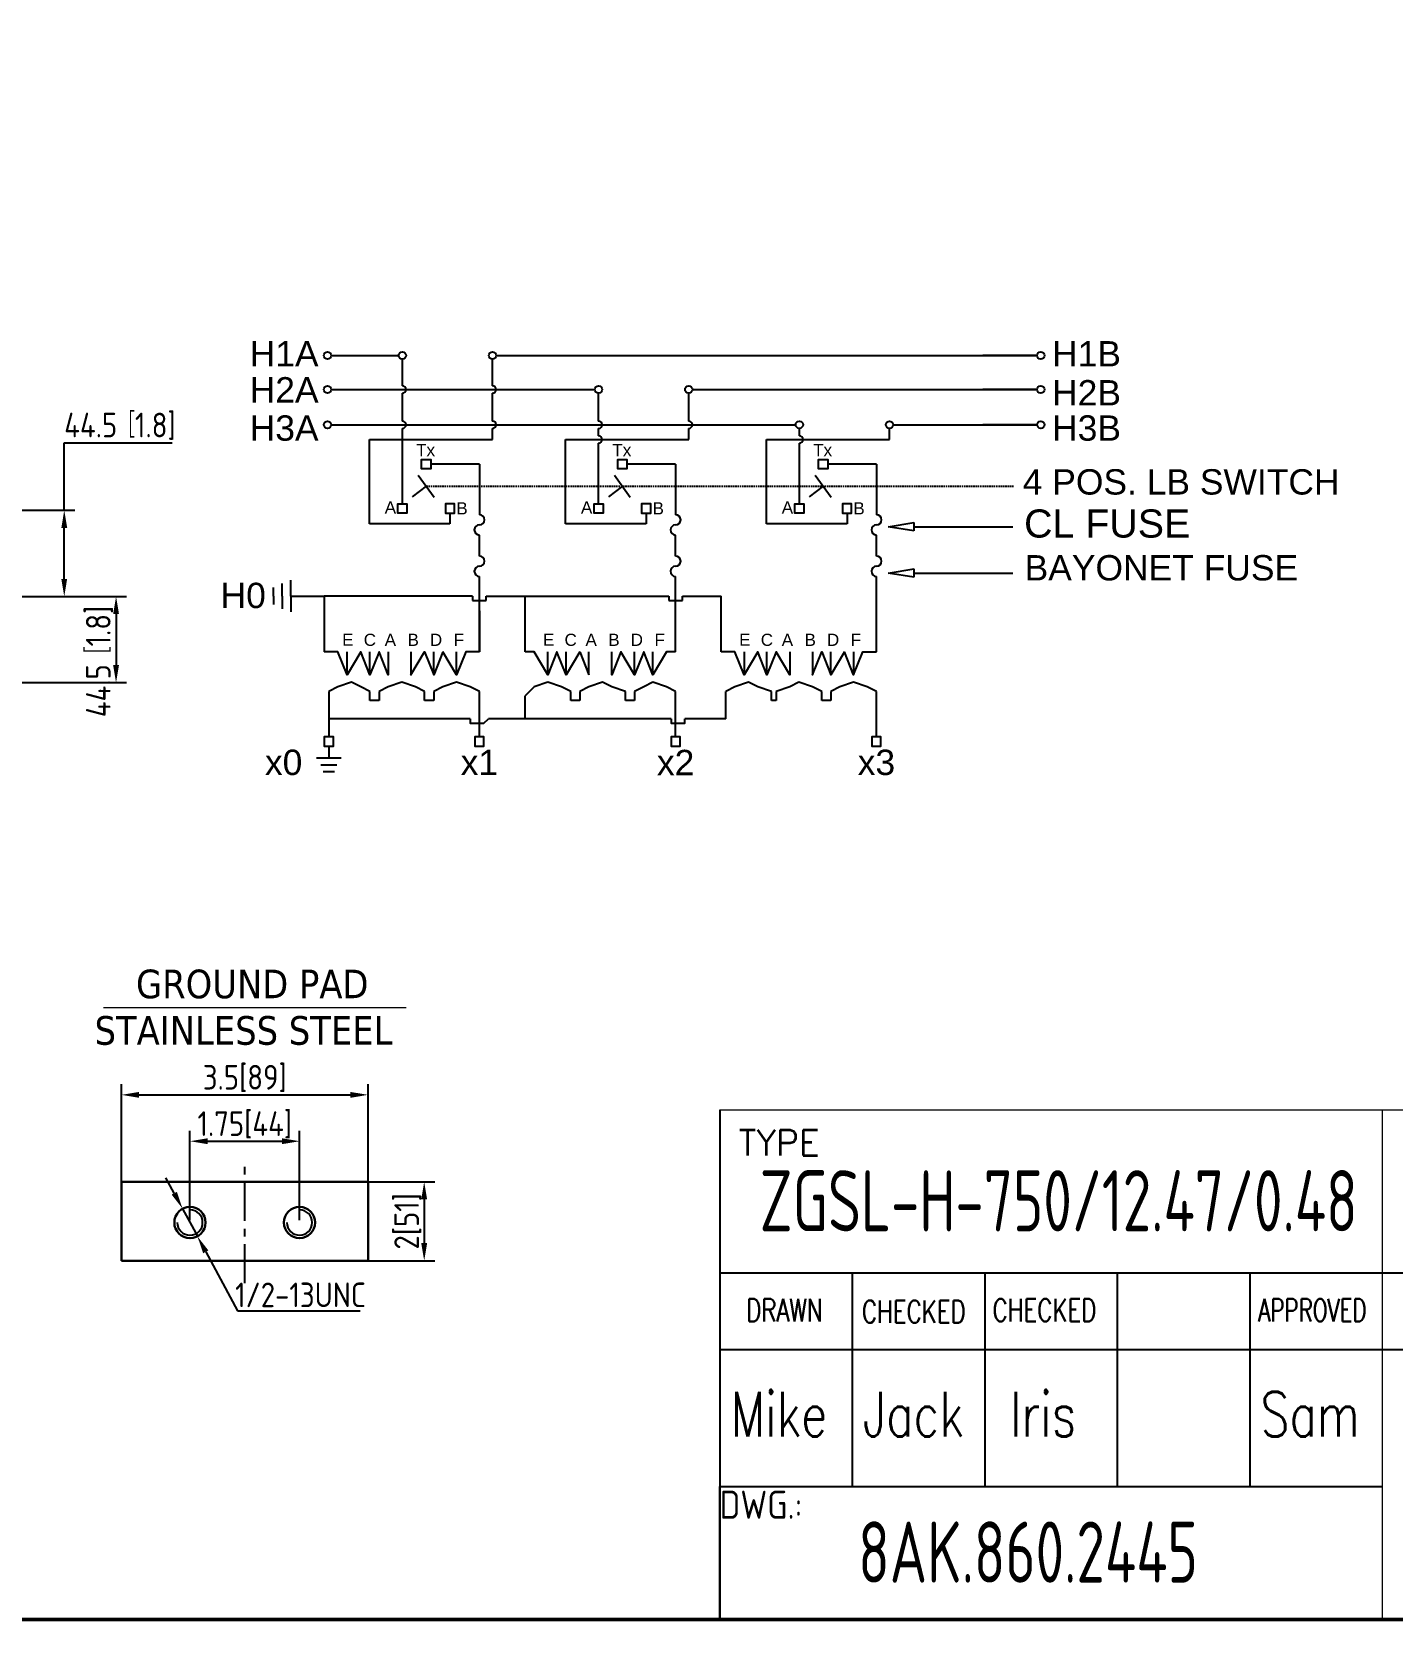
# Model space of a CAD drawing. Header units: millimetres. Extents: x 236326 to 245858, y -181683 to -175236.
# Drawn here: x 240504 to 243404, y -181448 to -178062 of the extents above; entities that cross this region are included whole.
import ezdxf
from ezdxf.enums import TextEntityAlignment as Align

# ---------------------------------------------------------------- set-up
doc = ezdxf.new("R2010")
doc.units = ezdxf.units.MM
doc.header["$LTSCALE"] = 13
for name, pattern in [('CENTER', [50.8, 31.75, -6.35, 6.35, -6.35]), ('CENTERX2', [101.6, 63.5, -12.7, 12.7, -12.7]), ('DASHED', [0.75, 0.5, -0.25])]:
    doc.linetypes.add(name, pattern=pattern)
doc.layers.get('0').update_dxf_attribs({"color": 1, "linetype": 'CENTER'})
for name, color, linetype in [('1', 4, 'Continuous'), ('2', 3, 'Continuous'), ('4虚线层', 6, 'DASHED')]:
    doc.layers.add(name, color=color, linetype=linetype)
doc.layers.add('标注、文本', color=3, linetype='Continuous', lineweight=25)
doc.layers.add('铁心', color=3, linetype='Continuous', lineweight=0)
doc.styles.add('Note Text (ANSI)', font='arial.ttf')
doc.styles.add('pdm', font='gbenor.shx', dxfattribs={"width": 0.8, "bigfont": 'gbhzfs.shx'})
doc.styles.add('ROMANS', font='romans.shx', dxfattribs={"bigfont": 'whgtxt.shx'})
doc.styles.get("Standard").update_dxf_attribs({"font": 'gbenor.shx', "bigfont": 'gbcbig.shx'})
doc.styles.add('Tahoma$001', font='tahoma.ttf', dxfattribs={"height": 2.159784})
doc.dimstyles.new('郁文书', dxfattribs={"dimscale": 15, "dimtxt": 3.5, "dimasz": 2.5, "dimexe": 1.5, "dimexo": 0, "dimgap": 0.5, "dimtad": 1, "dimtoh": 1, "dimtxsty": 'Standard', "dimcen": 2.5, "dimclrd": 3, "dimclre": 3, "dimclrt": 2, "dimadec": 0, "dimazin": 0, "dimtfac": 1, "dimtmove": 0, "dimatfit": 2, "dimfxl": 1, "dimarcsym": 0})

# ---------------------------------------------------------------- blocks, each defined once
blk = doc.blocks.new('*D227')
at = {"layer": '1', "color": 3, "lineweight": -2}
for p, q in [((241220.6, -180511.9), (241362.8, -180511.9)), ((241340.3, -180549.4), (241340.3, -180642.4)), ((241220.6, -180679.9), (241362.8, -180679.9))]:
    blk.add_line(p, q, dxfattribs=at)
at = {"layer": '1', "color": 3}
for points in [[(241334, -180549.4), (241346.5, -180549.4), (241340.3, -180511.9)], [(241334, -180642.4), (241346.5, -180642.4), (241340.3, -180679.9)]]:
    blk.add_solid(points, dxfattribs=at)
at = {"layer": 'Defpoints', "color": 0}
for p in [(241220.6, -180511.9), (241220.6, -180679.9), (241340.3, -180679.9)]:
    blk.add_point(p, dxfattribs=at)
at = {"layer": '1', "color": 2, "insert": (241305.5, -180595.9), "char_height": 52.5, "attachment_point": 5, "rotation": 90}
blk.add_mtext('2[51]', dxfattribs=at)
blk = doc.blocks.new('*D228')
at = {"layer": '1', "color": 3, "lineweight": -2}
for p, q in [((240841.4, -180593.2), (240841.4, -180402.8)), ((241074.8, -180593.2), (241074.8, -180402.8)), ((240878.9, -180425.3), (241037.3, -180425.3))]:
    blk.add_line(p, q, dxfattribs=at)
at = {"layer": '1', "color": 3}
for points in [[(240878.9, -180419), (240878.9, -180431.5), (240841.4, -180425.3)], [(241037.3, -180419), (241037.3, -180431.5), (241074.8, -180425.3)]]:
    blk.add_solid(points, dxfattribs=at)
at = {"layer": 'Defpoints', "color": 0}
for p in [(241074.8, -180425.3), (240841.4, -180593.2), (241074.8, -180593.2)]:
    blk.add_point(p, dxfattribs=at)
at = {"layer": '1', "color": 2, "insert": (240958.1, -180390.5), "char_height": 52.5, "attachment_point": 5}
blk.add_mtext('1.75[44]', dxfattribs=at)
blk = doc.blocks.new('*D229')
at = {"layer": '1', "color": 3, "lineweight": -2}
for p, q in [((240695.6, -180511.9), (240695.6, -180304)), ((241220.6, -180511.9), (241220.6, -180304)), ((240733.1, -180326.5), (241183.1, -180326.5))]:
    blk.add_line(p, q, dxfattribs=at)
at = {"layer": '1', "color": 3}
for points in [[(240733.1, -180320.3), (240733.1, -180332.8), (240695.6, -180326.5)], [(241183.1, -180320.3), (241183.1, -180332.8), (241220.6, -180326.5)]]:
    blk.add_solid(points, dxfattribs=at)
at = {"layer": 'Defpoints', "color": 0}
for p in [(241220.6, -180326.5), (240695.6, -180511.9), (241220.6, -180511.9)]:
    blk.add_point(p, dxfattribs=at)
at = {"layer": '1', "color": 2, "insert": (240958.1, -180291.7), "char_height": 52.5, "attachment_point": 5}
blk.add_mtext('3.5[89]', dxfattribs=at)
blk = doc.blocks.new('*D254')
at = {"layer": '1', "color": 3, "lineweight": -2}
for p, q in [((240807.9, -180536.1), (240790.2, -180503)), ((240825.7, -180569.1), (240857.2, -180627.8)), ((240875, -180660.9), (240942.4, -180786.3)), ((240942.4, -180786.3), (241203.6, -180786.3))]:
    blk.add_line(p, q, dxfattribs=at)
at = {"layer": '1', "color": 3}
for points in [[(240813.4, -180533.1), (240802.4, -180539), (240825.7, -180569.1)], [(240880.5, -180657.9), (240869.5, -180663.8), (240857.2, -180627.8)]]:
    blk.add_solid(points, dxfattribs=at)
at = {"layer": 'Defpoints', "color": 0}
for p in [(240825.7, -180569.1), (240857.2, -180627.8)]:
    blk.add_point(p, dxfattribs=at)
at = {"layer": '1', "color": 2, "insert": (241076.8, -180752.6), "char_height": 52.5, "attachment_point": 5}
blk.add_mtext('1/2-13UNC', dxfattribs=at)
blk = doc.blocks.new('*D223')
at = {"layer": '1', "color": 3, "lineweight": -2}
for p, q in [((240573.6, -179081.4), (240573.7, -178937.6)), ((240573.7, -178937.6), (240803.2, -178937.6)), ((240315, -179081.3), (240596.1, -179081.4)), ((240573.6, -179227.4), (240573.6, -179118.9)), ((240278.6, -179264.8), (240596.1, -179264.9))]:
    blk.add_line(p, q, dxfattribs=at)
at = {"layer": '1', "color": 3}
for points in [[(240567.4, -179118.9), (240579.9, -179118.9), (240573.6, -179081.4)], [(240567.3, -179227.4), (240579.8, -179227.4), (240573.6, -179264.9)]]:
    blk.add_solid(points, dxfattribs=at)
at = {"layer": 'Defpoints', "color": 0}
for p in [(240315, -179081.3), (240278.6, -179264.8), (240573.6, -179264.9)]:
    blk.add_point(p, dxfattribs=at)
at = {"layer": '1', "color": 2, "insert": (240692.2, -178902.4), "char_height": 52.5, "attachment_point": 5}
blk.add_mtext('44.5［1.8]', dxfattribs=at)
blk = doc.blocks.new('*D225')
at = {"layer": '1', "color": 3, "lineweight": -2}
for p, q in [((240321.3, -179264.8), (240706.5, -179265)), ((240684, -179302.5), (240683.9, -179411)), ((240278.6, -179448.4), (240706.4, -179448.5))]:
    blk.add_line(p, q, dxfattribs=at)
at = {"layer": '1', "color": 3}
for points in [[(240677.7, -179302.5), (240690.2, -179302.5), (240684, -179265)], [(240677.7, -179411), (240690.2, -179411), (240683.9, -179448.5)]]:
    blk.add_solid(points, dxfattribs=at)
at = {"layer": 'Defpoints', "color": 0}
for p in [(240321.3, -179264.8), (240278.6, -179448.4), (240683.9, -179448.5)]:
    blk.add_point(p, dxfattribs=at)
at = {"layer": '1', "color": 2, "insert": (240648.7, -179403.4), "char_height": 52.5, "attachment_point": 5, "rotation": 89.979}
blk.add_mtext('44.5［1.8]', dxfattribs=at)

msp = doc.modelspace()

# ---------------------------------------------------------------- linework, layer by layer
at = {"layer": '1', "color": 1, "linetype": 'CENTERX2', "lineweight": -3, "ltscale": 0.1}
msp.add_line((240958.122, -180727.286), (240958.122, -180466.084), dxfattribs=at)
at = {"layer": '1', "const_width": 7.598}
msp.add_lwpolyline([(236890.155, -181443.892), (245225.797, -181443.892), (245225.797, -175452.65), (236890.155, -175452.65), (236890.155, -181443.892)], dxfattribs=at)
at = {"layer": '2', "linetype": 'Continuous'}
for p, q in [((241142.014, -178751.747), (241285.908, -178751.747)), ((241493.449, -178751.747), (242530.236, -178751.747)), ((242530.236, -178751.747), (242645.662, -178751.747)), ((242645.662, -178751.747), (242530.236, -178751.747)), ((241142.014, -178824.129), (241312.741, -178824.129)), ((241312.741, -178824.129), (241703.868, -178824.129)), ((241911.409, -178824.129), (242530.236, -178824.129)), ((242530.236, -178824.129), (242645.662, -178824.129)), ((242645.662, -178824.129), (242530.236, -178824.129)), ((241142.014, -178899.111), (241312.741, -178899.111)), ((241312.741, -178899.111), (242131.548, -178899.111)), ((242339.089, -178899.111), (242530.236, -178899.111)), ((242530.236, -178899.111), (242645.662, -178899.111)), ((242645.662, -178899.111), (242530.236, -178899.111)), ((241443.263, -179263.979), (241443.263, -179273.699)), ((241472.423, -179273.699), (241472.423, -179263.979)), ((241555.043, -179382.903), (241555.043, -179263.979)), ((241861.223, -179263.979), (241861.223, -179273.699)), ((241890.383, -179273.699), (241890.383, -179263.979)), ((241973.003, -179382.903), (241973.003, -179263.979)), ((241443.263, -179273.699), (241472.423, -179273.699)), ((241861.223, -179273.699), (241890.383, -179273.699))]:
    msp.add_line(p, q, dxfattribs=at)
at = {"layer": '2'}
for p, q in [((241457.843, -178983.081), (241457.843, -179090.842)), ((241875.803, -178983.081), (241875.803, -179090.842)), ((242303.483, -178983.081), (242303.483, -179090.842)), ((241443.263, -179263.979), (241127.363, -179263.979)), ((241472.423, -179263.979), (241861.223, -179263.979)), ((241890.383, -179263.979), (241973.003, -179263.979)), ((241969.687, -180358.522), (241969.687, -181443.892)), ((241969.687, -180705.841), (245225.797, -180705.841)), ((242251.883, -180705.841), (242251.883, -181160.995)), ((242534.079, -180705.841), (242534.079, -181160.995)), ((242816.275, -180705.841), (242816.275, -181160.995)), ((243098.471, -180705.841), (243098.471, -181160.995)), ((241969.687, -180868.646), (243380.668, -180868.646)), ((243380.668, -180868.646), (245225.797, -180868.646)), ((241969.687, -181160.995), (243380.668, -181160.995)), ((241969.687, -181443.192), (241969.687, -181160.995))]:
    msp.add_line(p, q, dxfattribs=at)
at = {"layer": '2', "color": 3}
for p, q in [((242382.785, -179116.375), (242593.789, -179116.375)), ((242382.785, -179214.937), (242593.789, -179214.937))]:
    msp.add_line(p, q, dxfattribs=at)
at = {"layer": '2', "linetype": 'Continuous'}
for points in [[(241293.728, -178816.309), (241293.728, -178759.567)], [(241293.728, -178891.292), (241293.728, -178831.948)], [(241711.688, -178891.292), (241711.688, -178831.948)], [(241293.728, -179067.687), (241293.728, -178906.931)], [(241711.688, -178922.852), (241711.688, -178906.931)], [(242139.368, -178922.852), (242139.368, -178906.931)], [(241711.688, -179067.687), (241711.688, -178938.491)], [(242139.368, -179067.687), (242139.368, -178938.491)], [(241334.723, -178983.081), (241334.723, -178973.361), (241344.443, -178973.361), (241354.163, -178973.361), (241354.163, -178983.081), (241354.163, -178992.801), (241344.443, -178992.801), (241334.723, -178992.801), (241334.723, -178983.081)], [(241752.683, -178983.081), (241752.683, -178973.361), (241762.403, -178973.361), (241772.123, -178973.361), (241772.123, -178983.081), (241772.123, -178992.801), (241762.403, -178992.801), (241752.683, -178992.801), (241752.683, -178983.081)], [(242180.363, -178983.081), (242180.363, -178973.361), (242190.083, -178973.361), (242199.803, -178973.361), (242199.803, -178983.081), (242199.803, -178992.801), (242190.083, -178992.801), (242180.363, -178992.801), (242180.363, -178983.081)], [(241284.008, -179077.407), (241284.008, -179067.687), (241293.728, -179067.687), (241303.448, -179067.687), (241303.448, -179077.407), (241303.448, -179087.127), (241293.728, -179087.127), (241284.008, -179087.127), (241284.008, -179077.407)], [(241404.879, -179077.407), (241404.879, -179067.687), (241395.159, -179067.687), (241385.439, -179067.687), (241385.439, -179077.407), (241385.439, -179087.127), (241395.159, -179087.127), (241404.879, -179087.127), (241404.879, -179077.407)], [(241701.968, -179077.407), (241701.968, -179067.687), (241711.688, -179067.687), (241721.408, -179067.687), (241721.408, -179077.407), (241721.408, -179087.127), (241711.688, -179087.127), (241701.968, -179087.127), (241701.968, -179077.407)], [(241822.839, -179077.407), (241822.839, -179067.687), (241813.119, -179067.687), (241803.399, -179067.687), (241803.399, -179077.407), (241803.399, -179087.127), (241813.119, -179087.127), (241822.839, -179087.127), (241822.839, -179077.407)], [(242129.648, -179077.407), (242129.648, -179067.687), (242139.368, -179067.687), (242149.088, -179067.687), (242149.088, -179077.407), (242149.088, -179087.127), (242139.368, -179087.127), (242129.648, -179087.127), (242129.648, -179077.407)], [(242250.519, -179077.407), (242250.519, -179067.687), (242240.799, -179067.687), (242231.079, -179067.687), (242231.079, -179077.407), (242231.079, -179087.127), (242240.799, -179087.127), (242250.519, -179087.127), (242250.519, -179077.407)], [(241457.843, -179382.903), (241457.843, -179222.167)], [(241875.803, -179382.903), (241875.803, -179222.167)], [(242303.483, -179382.903), (242303.483, -179222.167)], [(241055.911, -179263.979), (241127.363, -179263.979)], [(241127.363, -179263.979), (241127.363, -179382.903)], [(241457.843, -179382.903), (241457.843, -179295.423), (241457.843, -179382.903)], [(241224.563, -179431.503), (241205.123, -179382.903), (241175.963, -179431.503), (241156.523, -179382.903), (241127.363, -179382.903)], [(241175.963, -179431.503), (241175.963, -179382.903)], [(241263.443, -179382.903), (241263.443, -179431.503), (241244.003, -179382.903), (241224.563, -179431.503), (241224.563, -179382.903)], [(241312.043, -179382.903), (241312.043, -179431.503), (241341.203, -179382.903), (241360.643, -179431.503), (241360.643, -179382.903)], [(241380.083, -179382.903), (241360.643, -179431.503)], [(241409.243, -179431.503), (241380.083, -179382.903)], [(241457.843, -179382.903), (241428.683, -179382.903), (241409.243, -179431.503), (241409.243, -179382.903)], [(241603.643, -179431.503), (241574.483, -179382.903), (241555.043, -179382.903)], [(241671.683, -179382.903), (241642.523, -179431.503), (241623.083, -179382.903), (241603.643, -179431.503), (241603.643, -179382.903)], [(241642.523, -179431.503), (241642.523, -179382.903)], [(241671.683, -179382.903), (241691.123, -179431.503)], [(241691.123, -179431.503), (241691.123, -179382.903)], [(241875.803, -179382.903), (241856.363, -179382.903), (241827.203, -179431.503), (241807.763, -179382.903), (241788.323, -179431.503), (241759.163, -179382.903), (241739.723, -179431.503), (241739.723, -179382.903)], [(241788.323, -179431.503), (241788.323, -179382.903)], [(241827.203, -179431.503), (241827.203, -179382.903)], [(242021.603, -179382.903), (242021.603, -179431.503), (242002.163, -179382.903), (241973.003, -179382.903)], [(242118.803, -179382.903), (242118.803, -179431.503), (242089.643, -179382.903), (242070.203, -179431.503), (242050.763, -179382.903), (242021.603, -179431.503)], [(242070.203, -179431.503), (242070.203, -179382.903)], [(242167.403, -179382.903), (242167.403, -179431.503), (242186.843, -179382.903), (242206.283, -179431.503), (242206.283, -179382.903)], [(242235.443, -179382.903), (242206.283, -179431.503)], [(242254.883, -179382.903), (242254.883, -179431.503), (242235.443, -179382.903)], [(242254.883, -179431.503), (242274.323, -179382.903), (242303.483, -179382.903)], [(241224.563, -179467.022), (241205.123, -179457.302), (241185.683, -179447.582), (241156.523, -179457.302), (241137.083, -179467.022)], [(241137.083, -179467.022), (241137.083, -179564.222)], [(241224.563, -179486.462), (241224.563, -179467.022)], [(241341.203, -179467.022), (241321.763, -179457.302), (241292.603, -179447.582), (241263.443, -179457.302), (241244.003, -179467.022)], [(241244.003, -179467.022), (241244.003, -179486.462)], [(241341.203, -179486.462), (241341.203, -179467.022)], [(241457.843, -179467.022), (241438.403, -179457.302), (241409.243, -179447.582), (241380.083, -179457.302), (241360.643, -179467.022)], [(241360.643, -179467.022), (241360.643, -179486.462)], [(241457.843, -179564.222), (241457.843, -179467.022)], [(241652.243, -179467.022), (241632.803, -179457.302), (241603.643, -179447.582), (241574.483, -179457.302), (241555.043, -179476.742)], [(241652.243, -179486.462), (241652.243, -179467.022)], [(241768.883, -179467.022), (241739.723, -179457.302), (241720.283, -179447.582), (241691.123, -179457.302), (241671.683, -179467.022)], [(241671.683, -179467.022), (241671.683, -179486.462)], [(241768.883, -179486.462), (241768.883, -179467.022)], [(241875.803, -179467.022), (241856.363, -179457.302), (241827.203, -179447.582), (241807.763, -179457.302), (241788.323, -179467.022)], [(241788.323, -179467.022), (241788.323, -179486.462)], [(241875.803, -179564.222), (241875.803, -179467.022)], [(241875.803, -179467.022), (241875.803, -179467.022)], [(242079.923, -179467.022), (242050.763, -179457.302), (242031.323, -179447.582), (242002.163, -179457.302), (241982.723, -179467.022)], [(241982.723, -179525.342), (241982.723, -179467.022)], [(242079.923, -179486.462), (242079.923, -179467.022)], [(242186.843, -179467.022), (242167.403, -179457.302), (242138.243, -179447.582), (242118.803, -179457.302), (242089.643, -179467.022)], [(242089.643, -179467.022), (242089.643, -179486.462)], [(242186.843, -179486.462), (242186.843, -179467.022)], [(242303.483, -179467.022), (242284.043, -179457.302), (242254.883, -179447.582), (242225.723, -179457.302), (242206.283, -179467.022)], [(242206.283, -179467.022), (242206.283, -179486.462)], [(242303.483, -179564.222), (242303.483, -179467.022)], [(242303.483, -179467.022), (242303.483, -179467.022)], [(241244.003, -179486.462), (241224.563, -179486.462)], [(241360.643, -179486.462), (241341.203, -179486.462)], [(241555.043, -179525.342), (241555.043, -179476.742)], [(241671.683, -179486.462), (241652.243, -179486.462)], [(241788.323, -179486.462), (241768.883, -179486.462)], [(242089.643, -179486.462), (242079.923, -179486.462)], [(242206.283, -179486.462), (242186.843, -179486.462)], [(241438.403, -179525.342), (241137.083, -179525.342)], [(241438.403, -179525.342), (241438.403, -179535.062), (241457.843, -179535.062), (241467.563, -179535.062), (241477.283, -179525.342)], [(241866.083, -179525.342), (241477.283, -179525.342)], [(241866.083, -179525.342), (241866.083, -179535.062), (241875.803, -179535.062), (241895.243, -179535.062), (241895.243, -179525.342)], [(241982.723, -179525.342), (241895.243, -179525.342)], [(241146.803, -179573.942), (241146.803, -179564.222), (241137.083, -179564.222), (241127.363, -179564.222), (241127.363, -179573.942), (241127.363, -179583.662), (241137.083, -179583.662), (241146.803, -179583.662), (241146.803, -179573.942)], [(241467.563, -179573.942), (241467.563, -179564.222), (241457.843, -179564.222), (241448.123, -179564.222), (241448.123, -179573.942), (241448.123, -179583.662), (241457.843, -179583.662), (241467.563, -179583.662), (241467.563, -179573.942)], [(241885.523, -179573.942), (241885.523, -179564.222), (241875.803, -179564.222), (241866.083, -179564.222), (241866.083, -179573.942), (241866.083, -179583.662), (241875.803, -179583.662), (241885.523, -179583.662), (241885.523, -179573.942)], [(242313.203, -179573.942), (242313.203, -179564.222), (242303.483, -179564.222), (242293.763, -179564.222), (242293.763, -179573.942), (242293.763, -179583.662), (242303.483, -179583.662), (242313.203, -179583.662), (242313.203, -179573.942)]]:
    msp.add_lwpolyline(points, dxfattribs=at)
at = {"layer": '2'}
for centre, start, end in [((241457.843, -179101.642), 270, 90), ((241875.803, -179101.642), 270, 90), ((242303.483, -179101.642), 270, 90), ((241457.843, -179123.242), 90, 270), ((241875.803, -179123.242), 90, 270), ((242303.483, -179123.242), 90, 270), ((241457.843, -179189.767), 270, 90), ((241875.803, -179189.767), 270, 90), ((242303.483, -179189.767), 270, 90), ((241457.843, -179211.367), 90, 270), ((241875.803, -179211.367), 90, 270), ((242303.483, -179211.367), 90, 270)]:
    msp.add_arc(centre, 10.8, start, end, dxfattribs=at)
at = {"layer": '4虚线层', "ltscale": 0.5}
msp.add_line((241344.443, -179030.244), (242596.999, -179030.244), dxfattribs=at)
at = {"layer": '标注、文本'}
for p, q in [((241485.63, -178816.309), (241485.63, -178759.567)), ((241485.63, -178891.292), (241485.63, -178831.948)), ((241903.59, -178891.292), (241903.59, -178831.948)), ((241485.63, -178930.672), (241485.63, -178906.931)), ((241903.59, -178930.672), (241903.59, -178906.931)), ((242331.27, -178930.672), (242331.27, -178906.931)), ((241223.436, -179110.358), (241223.436, -178930.672)), ((241223.436, -178930.672), (241485.63, -178930.672)), ((241641.396, -179110.358), (241641.396, -178930.672)), ((241641.396, -178930.672), (241903.59, -178930.672)), ((242069.076, -179110.358), (242069.076, -178930.672)), ((242069.076, -178930.672), (242331.27, -178930.672)), ((241457.843, -178983.081), (241354.163, -178983.081)), ((241875.803, -178983.081), (241772.123, -178983.081)), ((242303.483, -178983.081), (242199.803, -178983.081)), ((241327.6, -179006.859), (241361.286, -179053.629)), ((241745.56, -179006.859), (241779.246, -179053.629)), ((242173.24, -179006.859), (242206.926, -179053.629)), ((241344.443, -179030.244), (241314.76, -179052.428)), ((241762.403, -179030.244), (241732.72, -179052.428)), ((242190.083, -179030.244), (242160.4, -179052.428)), ((241395.159, -179087.127), (241395.159, -179110.358)), ((241813.119, -179087.127), (241813.119, -179110.358)), ((242240.799, -179087.127), (242240.799, -179110.358)), ((241395.159, -179110.358), (241223.436, -179110.358)), ((241813.119, -179110.358), (241641.396, -179110.358)), ((242240.799, -179110.358), (242069.076, -179110.358)), ((242328.785, -179116.375), (242382.785, -179107.375)), ((242382.785, -179125.375), (242328.785, -179116.375)), ((242382.785, -179107.375), (242382.785, -179125.375)), ((241055.911, -179263.979), (241055.911, -179230.42)), ((242328.785, -179214.937), (242382.785, -179205.937)), ((242382.785, -179223.937), (242328.785, -179214.937)), ((242382.785, -179205.937), (242382.785, -179223.937)), ((241019.219, -179263.979), (241019.219, -179245.622)), ((241019.219, -179263.979), (241019.219, -179282.336)), ((241037.565, -179263.979), (241037.565, -179236.96)), ((241037.565, -179263.979), (241037.565, -179290.998)), ((241055.911, -179263.979), (241055.911, -179297.538)), ((241137.083, -179583.662), (241137.083, -179609.33)), ((241163.086, -179609.33), (241111.08, -179609.33)), ((241153.925, -179624.156), (241120.242, -179624.156)), ((241149.356, -179638.721), (241124.811, -179638.721))]:
    msp.add_line(p, q, dxfattribs=at)
at = {"layer": '标注、文本', "ltscale": 0.865887}
for p, q in [((241457.843, -179178.967), (241457.843, -179134.042)), ((241875.803, -179178.967), (241875.803, -179134.042)), ((242303.483, -179178.967), (242303.483, -179134.042))]:
    msp.add_line(p, q, dxfattribs=at)
at = {"layer": '标注、文本', "color": 4, "lineweight": 30}
for p, q in [((240695.622, -180679.854), (240695.622, -180511.854)), ((240695.622, -180511.854), (241220.622, -180511.854)), ((241220.622, -180511.854), (241220.622, -180679.854)), ((241220.622, -180679.854), (240695.622, -180679.854))]:
    msp.add_line(p, q, dxfattribs=at)
at = {"layer": '标注、文本'}
for centre in [(241134.195, -178751.747), (241293.728, -178751.747), (241485.63, -178751.747), (242653.481, -178751.747), (241134.195, -178824.129), (241711.688, -178824.129), (241903.59, -178824.129), (242653.481, -178824.129), (241134.195, -178899.111), (242139.368, -178899.111), (242331.27, -178899.111), (242653.481, -178899.111)]:
    msp.add_circle(centre, 7.82, dxfattribs=at)
at = {"layer": '标注、文本', "color": 4, "lineweight": 30}
for centre in [(240841.441, -180598.479), (241074.803, -180598.479)]:
    msp.add_circle(centre, 33.337, dxfattribs=at)
at = {"layer": '标注、文本'}
for centre, radius, start in [((241293.728, -178824.129), 7.82, 270), ((241485.63, -178824.129), 7.82, 270), ((241293.728, -178899.111), 7.82, 270), ((241485.63, -178899.111), 7.82, 270), ((241711.688, -178899.111), 7.82, 270), ((241903.59, -178899.111), 7.82, 270), ((241711.688, -178930.672), 7.82, 270), ((242139.368, -178930.672), 7.82, 270), ((240841.441, -180598.479), 26.974, 180), ((241074.803, -180598.479), 26.974, 180)]:
    msp.add_arc(centre, radius, start, 90, dxfattribs=at)
at = {"layer": '铁心'}
for p, q in [((240657.007, -180140.515), (241301.643, -180140.515)), ((241969.687, -180358.522), (245225.797, -180358.522)), ((243380.668, -180358.522), (243380.668, -181443.892))]:
    msp.add_line(p, q, dxfattribs=at)

# ---------------------------------------------------------------- texts
at = {"linetype": 'ByBlock', "lineweight": 30, "style": 'pdm'}
msp.add_text('DWG.:', height=60, dxfattribs=at).set_placement((241969.687, -181229.552))
at = {"layer": '1', "color": 4, "width": 0.8}
for s, p in [('ZGSL-H-750/12.47/0.48', (242054.811, -180617.258)), ('8AK.860.2445', (242264.712, -181365.556))]:
    msp.add_text(s, height=130.2444, dxfattribs=at).set_placement(p)
at = {"layer": '2', "style": 'Note Text (ANSI)'}
for s, p in [('H1A', (241115.314, -178775.003)), ('H2A', (241115.314, -178851.776)), ('H3A', (241115.314, -178933.116)), ('H0', (241003.009, -179289.675))]:
    msp.add_text(s, height=54, dxfattribs=at).set_placement(p, align=Align.RIGHT)
at = {"layer": '2', "linetype": 'Continuous', "style": 'Note Text (ANSI)'}
for s, height, p in [('H1B', 54, (242824.388, -178775.003)), ('H2B', 54, (242824.388, -178858.023)), ('H3B', 54, (242824.388, -178933.116)), ('CL FUSE', 60, (242971.888, -179139.516)), ('BAYONET FUSE', 54, (243201.646, -179230.781))]:
    msp.add_text(s, height=height, dxfattribs=at).set_placement(p, align=Align.RIGHT)
at = {"layer": '2', "style": 'Note Text (ANSI)'}
for s, height, p in [('Tx', 25.92, (241343.242, -178953.122)), ('Tx', 25.92, (241761.202, -178953.122)), ('Tx', 25.92, (242188.882, -178953.122)), ('A', 25.92, (241268.239, -179075.229)), ('A', 25.92, (241686.199, -179075.229)), ('A', 25.92, (242113.879, -179075.229)), ('B', 25.92, (241420.872, -179077.144)), ('B', 25.92, (241838.832, -179077.144)), ('B', 25.92, (242266.512, -179077.144)), ('E', 25.92, (241177.554, -179356.983)), ('C', 25.92, (241224.563, -179357.225)), ('A', 25.92, (241268.215, -179357.225)), ('B', 25.92, (241316.889, -179357.225)), ('D', 25.92, (241365.489, -179357.225)), ('F', 25.92, (241414.089, -179357.225)), ('E', 25.92, (241605.234, -179356.983)), ('C', 25.92, (241652.243, -179357.225)), ('A', 25.92, (241695.895, -179357.225)), ('B', 25.92, (241744.569, -179357.225)), ('D', 25.92, (241793.169, -179357.225)), ('F', 25.92, (241841.769, -179357.225)), ('E', 25.92, (242023.194, -179356.983)), ('C', 25.92, (242070.203, -179357.225)), ('A', 25.92, (242113.855, -179357.225)), ('B', 25.92, (242162.529, -179357.225)), ('D', 25.92, (242211.129, -179357.225)), ('F', 25.92, (242259.729, -179357.225)), ('x0', 54, (241040.908, -179618.222)), ('x1', 54, (241457.843, -179618.222)), ('x2', 54, (241875.803, -179618.222)), ('x3', 54, (242303.483, -179618.222))]:
    msp.add_text(s, height=height, dxfattribs=at).set_placement(p, align=Align.MIDDLE)
at = {"layer": '2', "style": 'ROMANS'}
msp.add_text('TYPE', height=54.2685, dxfattribs=at).set_placement((242010.313, -180455.575))
for s, height, width, p in [('DRAWN', 47.7563, 0.75, (242026.246, -180808.987)), ('CHECKED', 47.7563, 0.75, (242272.642, -180812.014)), ('CHECKED', 47.7563, 0.75, (242550.985, -180808.987)), ('APPROVED', 47.7563, 0.7, (243116.797, -180808.987)), ('Mike', 95.5126, 0.75, (241992.855, -181054.397)), ('Jack', 95.5126, 0.75, (242275.051, -181054.397)), ('lris', 95.5126, 0.75, (242587.784, -181054.397)), ('Sam', 95.5126, 0.75, (243121.639, -181054.397))]:
    msp.add_text(s, height=height, dxfattribs=dict(at, width=width)).set_placement(p)
at = {"layer": '2', "linetype": 'Continuous', "insert": (242615.026, -178993.842), "char_height": 54, "width": 19116.13233, "attachment_point": 1, "style": 'Note Text (ANSI)'}
msp.add_mtext('4 POS. LB SWITCH', dxfattribs=at)
at = {"layer": '铁心', "style": 'Tahoma$001'}
for s, p in [('GROUND PAD  ', (240726.448, -180120.767)), ('STAINLESS STEEL ', (240638.243, -180219.73))]:
    msp.add_text(s, height=60.99226, dxfattribs=at).set_placement(p)

# ---------------------------------------------------------------- dimensions: what is measured, and where the dimension line sits
at = {"layer": '1'}
for base, p1, p2, angle, text, picture, middle in [((240573.579, -179264.924), (240314.985, -179081.266), (240278.646, -179264.816), 269.979026, '44.5［1.8]', '*D223', (240692.182, -178937.626)), ((240683.916, -179448.526), (240321.337, -179264.831), (240278.646, -179448.378), 269.979026, '44.5［1.8]', '*D225', (240683.932, -179403.443)), ((241340.299, -180679.854), (241220.622, -180511.854), (241220.622, -180679.854), 90, '2[51]', '*D227', (241340.299, -180595.854))]:
    dim = msp.add_linear_dim(base=base, p1=p1, p2=p2, angle=angle, text=text, dimstyle='郁文书', override={"dimarcsym": 1}, dxfattribs=at)
    dim.commit()
    dim.dimension.update_dxf_attribs({"geometry": picture, "text_midpoint": middle, "dimtype": 160})
for base, p1, p2, text, picture, middle in [((241220.622, -180326.524), (240695.622, -180511.854), (241220.622, -180511.854), '3.5[89]', '*D229', (240958.122, -180291.68)), ((241074.803, -180425.298), (240841.441, -180593.229), (241074.803, -180593.229), '1.75[44]', '*D228', (240958.122, -180390.455))]:
    dim = msp.add_linear_dim(base=base, p1=p1, p2=p2, text=text, dimstyle='郁文书', override={"dimarcsym": 1}, dxfattribs=at)
    dim.commit()
    dim.dimension.update_dxf_attribs({"geometry": picture, "text_midpoint": middle})
dim = msp.add_diameter_dim_2p(p1=(240825.66, -180569.113), p2=(240857.222, -180627.845), text='1/2-13UNC', dimstyle='郁文书', override={"dimarcsym": 1}, dxfattribs=at)
dim.commit()
dim.dimension.update_dxf_attribs({"geometry": '*D254', "text_midpoint": (241076.758, -180786.317), "dimtype": 163})

doc.saveas('drawing.dxf')
